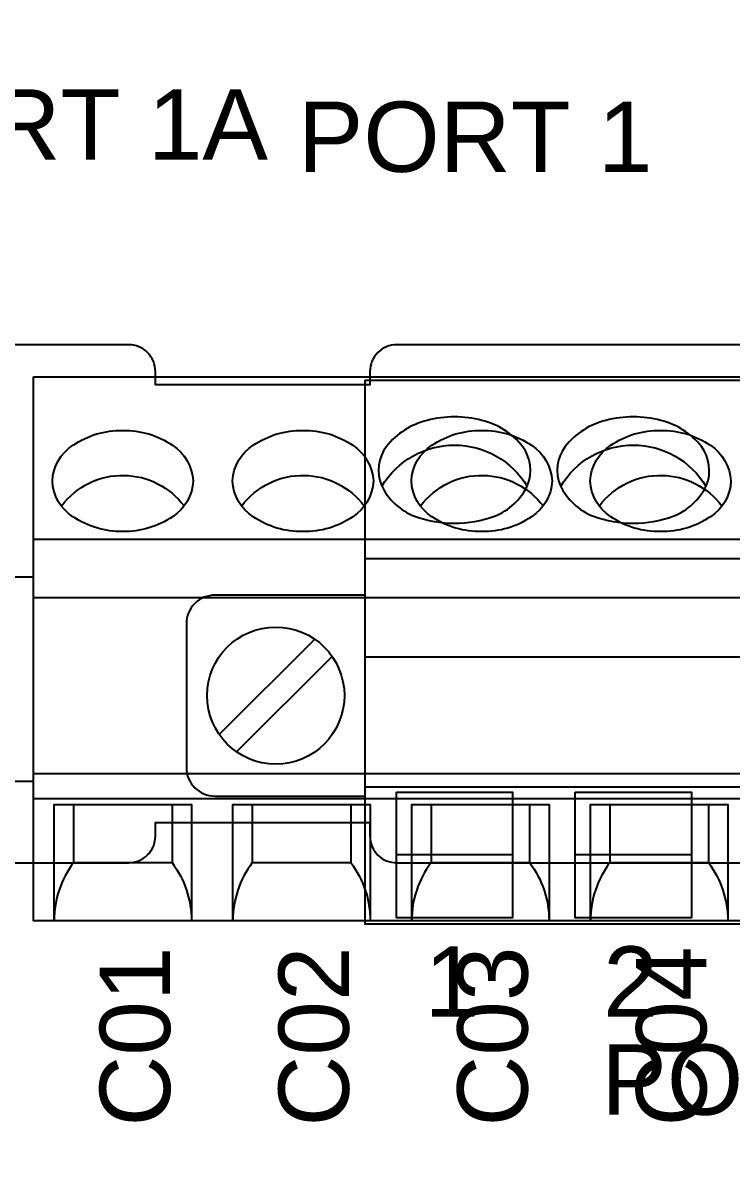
# Model space of a CAD drawing. Extents: x 0.3 to 23.7, y 0.2 to 17.5.
# Drawn here: x 18.172 to 18.965, y 5.061 to 6.347 of the extents above; entities that cross this region are included whole.
import ezdxf

# ---------------------------------------------------------------- set-up
doc = ezdxf.new("R2010")
doc.units = 0
doc.header["$MEASUREMENT"] = 0
for name, color, linetype in [('1_01__00__NONE__IRIG_CONNE', 7, 'CONTINUOUS'), ('1_02__01___1__10-100BASE-T', 7, 'CONTINUOUS'), ('1_03__04___1__100BASE-FX_L', 7, 'CONTINUOUS'), ('1_04__06___2__10-100BASE-T', 7, 'CONTINUOUS'), ('1_05__08___2__100BASE-FX_L', 7, 'CONTINUOUS'), ('1_06__10__IRIG_CONNECTOR__', 7, 'CONTINUOUS'), ('1_07__11___1__10-100BASE-T', 7, 'CONTINUOUS'), ('1_08__14___1__100BASE-FX_L', 7, 'CONTINUOUS'), ('1_09__16___2__10-100BASE-T', 7, 'CONTINUOUS'), ('1_10__18___2__100BASE-FX_L', 7, 'CONTINUOUS'), ('2_01__0-__EMPTY', 7, 'CONTINUOUS'), ('2_02__A-__SERIAL_COMMUNICA', 7, 'CONTINUOUS'), ('2_03__1-___4__DI_-__4__DO_', 7, 'CONTINUOUS'), ('2_04__B-___4__DI_-__4__DO_', 7, 'CONTINUOUS'), ('2_05__C-___4__DI_-__3__DO_', 7, 'CONTINUOUS'), ('2_06__2X___8__DO__STANDARD', 7, 'CONTINUOUS'), ('2_07__2A___8__DO__STANDARD', 7, 'CONTINUOUS'), ('2_08__2B___8__DO__STANDARD', 7, 'CONTINUOUS'), ('2_09__2C___8__DO__STANDARD', 7, 'CONTINUOUS'), ('2_10__3-___8__DI', 7, 'CONTINUOUS'), ('2_11__5-___8__AI', 7, 'CONTINUOUS'), ('2_12__6-___4__AI_-__4__AO_', 7, 'CONTINUOUS'), ('2_13__D-___14__DI', 7, 'CONTINUOUS'), ('7_00_____DWG', 7, 'CONTINUOUS')]:
    doc.layers.add(name, color=color, linetype=linetype)
doc.styles.add('ARIAL', font='arial.ttf')

msp = doc.modelspace()

# ---------------------------------------------------------------- linework, layer by layer
at = {"layer": '2_01__0-__EMPTY'}
msp.add_lwpolyline([(19.5555, 5.9869), (18.5902, 5.9869, 0.414214), (18.5603, 5.957), (18.5603, 5.9419), (18.3203, 5.9419), (18.3203, 5.957, 0.414214), (18.2905, 5.9869), (17.9327, 5.9869, 0.414973), (17.9028, 5.957), (17.9028, 5.4367, 0.414973), (17.9327, 5.4069), (18.2905, 5.4069, 0.414214), (18.3203, 5.4367), (18.3203, 5.4519), (18.5603, 5.4519), (18.5603, 5.4367, 0.414214), (18.5902, 5.4069), (19.5555, 5.4069, 0.414214)], format="xyb", dxfattribs=at)
at = {"layer": '2_02__A-__SERIAL_COMMUNICA'}
for points in [[(18.5549, 5.9471), (19.5549, 5.9471), (19.5549, 5.3381), (18.5549, 5.3381)], [(18.5899, 5.486), (18.7199, 5.486), (18.7199, 5.3452), (18.5899, 5.3452)], [(18.7899, 5.486), (18.9199, 5.486), (18.9199, 5.3452), (18.7899, 5.3452)]]:
    msp.add_lwpolyline(points, close=True, dxfattribs=at)
for points in [[(18.6996, 5.795, 0.194747), (18.7367, 5.8296, 0.262202), (18.731, 5.8729, 0.171582), (18.6856, 5.9021, 0.13218), (18.6242, 5.9021, 0.171584), (18.5788, 5.8729, 0.262202), (18.5731, 5.8296, 0.194747), (18.6102, 5.795, 0.178318)], [(18.8996, 5.795, 0.194747), (18.9367, 5.8296, 0.262202), (18.931, 5.8729, 0.171582), (18.8856, 5.9021, 0.13218), (18.8242, 5.9021, 0.171584), (18.7788, 5.8729, 0.262202), (18.7731, 5.8296, 0.194747), (18.8102, 5.795, 0.178318)]]:
    msp.add_lwpolyline(points, format="xyb", close=True, dxfattribs=at)
for points in [[(18.5737, 5.8285, -0.567711), (18.7361, 5.8285)], [(18.7737, 5.8285, -0.567711), (18.9361, 5.8285)], [(18.5549, 5.7066), (18.3869, 5.7066, 0.414214), (18.3549, 5.6746), (18.3549, 5.5136, 0.415154), (18.3869, 5.4816), (18.5549, 5.4816)]]:
    msp.add_lwpolyline(points, format="xyb", dxfattribs=at)
for points in [[(19.5549, 5.7471), (18.5549, 5.7471)], [(18.3918, 5.5504), (18.4986, 5.6573)], [(18.5181, 5.6378), (18.4112, 5.531)], [(19.5549, 5.6371), (18.5549, 5.6371)], [(19.5549, 5.4916), (18.5549, 5.4916)], [(18.7199, 5.4159), (18.5899, 5.4159)], [(18.9199, 5.4159), (18.7899, 5.4159)]]:
    msp.add_lwpolyline(points, dxfattribs=at)
msp.add_circle((18.4549, 5.5941), 0.0768, dxfattribs=at)
at = {"layer": '2_03__1-___4__DI_-__4__DO_'}
msp.add_lwpolyline([(18.1838, 5.9509), (19.7838, 5.9509), (19.7838, 5.3421), (18.1838, 5.3421)], close=True, dxfattribs=at)
for points in [[(18.2051, 5.8344, -0.244062), (18.2281, 5.8744, -0.154167), (18.2838, 5.891, -0.154167), (18.3395, 5.8744, -0.236767), (18.3625, 5.8344, -0.24406), (18.3395, 5.7943, -0.154167), (18.2838, 5.7778, -0.154167), (18.2281, 5.7943, -0.244061)], [(18.4066, 5.8344, -0.244062), (18.4297, 5.8744, -0.154167), (18.4854, 5.891, -0.154167), (18.5411, 5.8744, -0.236767), (18.5641, 5.8344, -0.24406), (18.5411, 5.7943, -0.154167), (18.4854, 5.7777, -0.154167), (18.4297, 5.7943, -0.244061)], [(18.6066, 5.8344, -0.244062), (18.6297, 5.8744, -0.154167), (18.6854, 5.891, -0.154167), (18.7411, 5.8744, -0.236767), (18.7641, 5.8344, -0.24406), (18.7411, 5.7943, -0.154167), (18.6854, 5.7777, -0.154167), (18.6297, 5.7943, -0.244061)], [(18.8066, 5.8344, -0.244062), (18.8297, 5.8744, -0.154167), (18.8854, 5.891, -0.154167), (18.9411, 5.8744, -0.236767), (18.9641, 5.8344, -0.24406), (18.9411, 5.7943, -0.154167), (18.8854, 5.7777, -0.154167), (18.8297, 5.7943, -0.244061)]]:
    msp.add_lwpolyline(points, format="xyb", close=True, dxfattribs=at)
for points in [[(18.2152, 5.8064, -0.001746), (18.2153, 5.8065, -0.240907), (18.2854, 5.8407, -0.231198), (18.3523, 5.8065, -0.005828), (18.3526, 5.8066)], [(18.4167, 5.8063, -0.001746), (18.4169, 5.8065, -0.240907), (18.487, 5.8407, -0.231198), (18.5539, 5.8065, -0.005828), (18.5542, 5.8065)], [(18.6167, 5.8063, -0.001746), (18.6169, 5.8065, -0.240907), (18.687, 5.8407, -0.231198), (18.7539, 5.8065, -0.005828), (18.7542, 5.8065)], [(18.8167, 5.8063, -0.001746), (18.8169, 5.8065, -0.240907), (18.887, 5.8407, -0.231198), (18.9539, 5.8065, -0.005828), (18.9542, 5.8065)], [(18.1838, 5.7267), (18.0232, 5.7267, 0.414169), (17.9838, 5.6873), (17.9838, 5.5378, 0.414258), (18.0232, 5.4984), (18.1838, 5.4984)], [(18.2287, 5.4722), (18.2287, 5.4071, 0.162853), (18.207, 5.3421, 1.944453)], [(18.3389, 5.4722), (18.3389, 5.4071, -0.162853), (18.3606, 5.3421, -1.944453)], [(18.4287, 5.4722), (18.4287, 5.4071, 0.162853), (18.407, 5.3421, 1.944453)], [(18.5389, 5.4722), (18.5389, 5.4071, -0.162853), (18.5606, 5.3421, -1.944453)], [(18.6287, 5.4722), (18.6287, 5.4071, 0.162853), (18.607, 5.3421, 1.944453)], [(18.7389, 5.4722), (18.7389, 5.4071, -0.162853), (18.7606, 5.3421, -1.944453)], [(18.8287, 5.4722), (18.8287, 5.4071, 0.162853), (18.807, 5.3421, 1.944453)], [(18.9389, 5.4722), (18.9389, 5.4071, -0.162853), (18.9606, 5.3421, -1.944453)]]:
    msp.add_lwpolyline(points, format="xyb", dxfattribs=at)
for points in [[(18.1838, 5.7693), (19.7838, 5.7693)], [(18.1838, 5.7038), (19.7838, 5.7038)], [(18.1838, 5.5067), (19.7838, 5.5067)], [(18.1838, 5.4789), (19.7838, 5.4789)], [(18.207, 5.3421), (18.207, 5.4722), (18.3606, 5.4722), (18.3606, 5.3421)], [(18.407, 5.3421), (18.407, 5.4722), (18.5606, 5.4722), (18.5606, 5.3421)], [(18.607, 5.3421), (18.607, 5.4722), (18.7606, 5.4722), (18.7606, 5.3421)], [(18.807, 5.3421), (18.807, 5.4722), (18.9606, 5.4722), (18.9606, 5.3421)], [(18.2287, 5.4071), (18.3389, 5.4071)], [(18.4287, 5.4071), (18.5389, 5.4071)], [(18.6287, 5.4071), (18.7389, 5.4071)], [(18.8287, 5.4071), (18.9389, 5.4071)]]:
    msp.add_lwpolyline(points, dxfattribs=at)
at = {"layer": '2_04__B-___4__DI_-__4__DO_'}
msp.add_lwpolyline([(18.1838, 5.9509), (19.7838, 5.9509), (19.7838, 5.3421), (18.1838, 5.3421)], close=True, dxfattribs=at)
for points in [[(18.2051, 5.8344, -0.244062), (18.2281, 5.8744, -0.154167), (18.2838, 5.891, -0.154167), (18.3395, 5.8744, -0.236767), (18.3625, 5.8344, -0.24406), (18.3395, 5.7943, -0.154167), (18.2838, 5.7778, -0.154167), (18.2281, 5.7943, -0.244061)], [(18.4066, 5.8344, -0.244062), (18.4297, 5.8744, -0.154167), (18.4854, 5.891, -0.154167), (18.5411, 5.8744, -0.236767), (18.5641, 5.8344, -0.24406), (18.5411, 5.7943, -0.154167), (18.4854, 5.7777, -0.154167), (18.4297, 5.7943, -0.244061)], [(18.6066, 5.8344, -0.244062), (18.6297, 5.8744, -0.154167), (18.6854, 5.891, -0.154167), (18.7411, 5.8744, -0.236767), (18.7641, 5.8344, -0.24406), (18.7411, 5.7943, -0.154167), (18.6854, 5.7777, -0.154167), (18.6297, 5.7943, -0.244061)], [(18.8066, 5.8344, -0.244062), (18.8297, 5.8744, -0.154167), (18.8854, 5.891, -0.154167), (18.9411, 5.8744, -0.236767), (18.9641, 5.8344, -0.24406), (18.9411, 5.7943, -0.154167), (18.8854, 5.7777, -0.154167), (18.8297, 5.7943, -0.244061)]]:
    msp.add_lwpolyline(points, format="xyb", close=True, dxfattribs=at)
for points in [[(18.2152, 5.8064, -0.001746), (18.2153, 5.8065, -0.240907), (18.2854, 5.8407, -0.231198), (18.3523, 5.8065, -0.005828), (18.3526, 5.8066)], [(18.4167, 5.8063, -0.001746), (18.4169, 5.8065, -0.240907), (18.487, 5.8407, -0.231198), (18.5539, 5.8065, -0.005828), (18.5542, 5.8065)], [(18.6167, 5.8063, -0.001746), (18.6169, 5.8065, -0.240907), (18.687, 5.8407, -0.231198), (18.7539, 5.8065, -0.005828), (18.7542, 5.8065)], [(18.8167, 5.8063, -0.001746), (18.8169, 5.8065, -0.240907), (18.887, 5.8407, -0.231198), (18.9539, 5.8065, -0.005828), (18.9542, 5.8065)], [(18.1838, 5.7267), (18.0232, 5.7267, 0.414169), (17.9838, 5.6873), (17.9838, 5.5378, 0.414258), (18.0232, 5.4984), (18.1838, 5.4984)], [(18.2287, 5.4722), (18.2287, 5.4071, 0.162853), (18.207, 5.3421, 1.944453)], [(18.3389, 5.4722), (18.3389, 5.4071, -0.162853), (18.3606, 5.3421, -1.944453)], [(18.4287, 5.4722), (18.4287, 5.4071, 0.162853), (18.407, 5.3421, 1.944453)], [(18.5389, 5.4722), (18.5389, 5.4071, -0.162853), (18.5606, 5.3421, -1.944453)], [(18.6287, 5.4722), (18.6287, 5.4071, 0.162853), (18.607, 5.3421, 1.944453)], [(18.7389, 5.4722), (18.7389, 5.4071, -0.162853), (18.7606, 5.3421, -1.944453)], [(18.8287, 5.4722), (18.8287, 5.4071, 0.162853), (18.807, 5.3421, 1.944453)], [(18.9389, 5.4722), (18.9389, 5.4071, -0.162853), (18.9606, 5.3421, -1.944453)]]:
    msp.add_lwpolyline(points, format="xyb", dxfattribs=at)
for points in [[(18.1838, 5.7693), (19.7838, 5.7693)], [(18.1838, 5.7038), (19.7838, 5.7038)], [(18.1838, 5.5067), (19.7838, 5.5067)], [(18.1838, 5.4789), (19.7838, 5.4789)], [(18.207, 5.3421), (18.207, 5.4722), (18.3606, 5.4722), (18.3606, 5.3421)], [(18.407, 5.3421), (18.407, 5.4722), (18.5606, 5.4722), (18.5606, 5.3421)], [(18.607, 5.3421), (18.607, 5.4722), (18.7606, 5.4722), (18.7606, 5.3421)], [(18.807, 5.3421), (18.807, 5.4722), (18.9606, 5.4722), (18.9606, 5.3421)], [(18.2287, 5.4071), (18.3389, 5.4071)], [(18.4287, 5.4071), (18.5389, 5.4071)], [(18.6287, 5.4071), (18.7389, 5.4071)], [(18.8287, 5.4071), (18.9389, 5.4071)]]:
    msp.add_lwpolyline(points, dxfattribs=at)
at = {"layer": '2_05__C-___4__DI_-__3__DO_'}
msp.add_lwpolyline([(18.1838, 5.9509), (19.7838, 5.9509), (19.7838, 5.3421), (18.1838, 5.3421)], close=True, dxfattribs=at)
for points in [[(18.2051, 5.8344, -0.244062), (18.2281, 5.8744, -0.154167), (18.2838, 5.891, -0.154167), (18.3395, 5.8744, -0.236767), (18.3625, 5.8344, -0.24406), (18.3395, 5.7943, -0.154167), (18.2838, 5.7778, -0.154167), (18.2281, 5.7943, -0.244061)], [(18.4066, 5.8344, -0.244062), (18.4297, 5.8744, -0.154167), (18.4854, 5.891, -0.154167), (18.5411, 5.8744, -0.236767), (18.5641, 5.8344, -0.24406), (18.5411, 5.7943, -0.154167), (18.4854, 5.7777, -0.154167), (18.4297, 5.7943, -0.244061)], [(18.6066, 5.8344, -0.244062), (18.6297, 5.8744, -0.154167), (18.6854, 5.891, -0.154167), (18.7411, 5.8744, -0.236767), (18.7641, 5.8344, -0.24406), (18.7411, 5.7943, -0.154167), (18.6854, 5.7777, -0.154167), (18.6297, 5.7943, -0.244061)], [(18.8066, 5.8344, -0.244062), (18.8297, 5.8744, -0.154167), (18.8854, 5.891, -0.154167), (18.9411, 5.8744, -0.236767), (18.9641, 5.8344, -0.24406), (18.9411, 5.7943, -0.154167), (18.8854, 5.7777, -0.154167), (18.8297, 5.7943, -0.244061)]]:
    msp.add_lwpolyline(points, format="xyb", close=True, dxfattribs=at)
for points in [[(18.2152, 5.8064, -0.001746), (18.2153, 5.8065, -0.240907), (18.2854, 5.8407, -0.231198), (18.3523, 5.8065, -0.005828), (18.3526, 5.8066)], [(18.4167, 5.8063, -0.001746), (18.4169, 5.8065, -0.240907), (18.487, 5.8407, -0.231198), (18.5539, 5.8065, -0.005828), (18.5542, 5.8065)], [(18.6167, 5.8063, -0.001746), (18.6169, 5.8065, -0.240907), (18.687, 5.8407, -0.231198), (18.7539, 5.8065, -0.005828), (18.7542, 5.8065)], [(18.8167, 5.8063, -0.001746), (18.8169, 5.8065, -0.240907), (18.887, 5.8407, -0.231198), (18.9539, 5.8065, -0.005828), (18.9542, 5.8065)], [(18.1838, 5.7267), (18.0232, 5.7267, 0.414169), (17.9838, 5.6873), (17.9838, 5.5378, 0.414258), (18.0232, 5.4984), (18.1838, 5.4984)], [(18.2287, 5.4722), (18.2287, 5.4071, 0.162853), (18.207, 5.3421, 1.944453)], [(18.3389, 5.4722), (18.3389, 5.4071, -0.162853), (18.3606, 5.3421, -1.944453)], [(18.4287, 5.4722), (18.4287, 5.4071, 0.162853), (18.407, 5.3421, 1.944453)], [(18.5389, 5.4722), (18.5389, 5.4071, -0.162853), (18.5606, 5.3421, -1.944453)], [(18.6287, 5.4722), (18.6287, 5.4071, 0.162853), (18.607, 5.3421, 1.944453)], [(18.7389, 5.4722), (18.7389, 5.4071, -0.162853), (18.7606, 5.3421, -1.944453)], [(18.8287, 5.4722), (18.8287, 5.4071, 0.162853), (18.807, 5.3421, 1.944453)], [(18.9389, 5.4722), (18.9389, 5.4071, -0.162853), (18.9606, 5.3421, -1.944453)]]:
    msp.add_lwpolyline(points, format="xyb", dxfattribs=at)
for points in [[(18.1838, 5.7693), (19.7838, 5.7693)], [(18.1838, 5.7038), (19.7838, 5.7038)], [(18.1838, 5.5067), (19.7838, 5.5067)], [(18.1838, 5.4789), (19.7838, 5.4789)], [(18.207, 5.3421), (18.207, 5.4722), (18.3606, 5.4722), (18.3606, 5.3421)], [(18.407, 5.3421), (18.407, 5.4722), (18.5606, 5.4722), (18.5606, 5.3421)], [(18.607, 5.3421), (18.607, 5.4722), (18.7606, 5.4722), (18.7606, 5.3421)], [(18.807, 5.3421), (18.807, 5.4722), (18.9606, 5.4722), (18.9606, 5.3421)], [(18.2287, 5.4071), (18.3389, 5.4071)], [(18.4287, 5.4071), (18.5389, 5.4071)], [(18.6287, 5.4071), (18.7389, 5.4071)], [(18.8287, 5.4071), (18.9389, 5.4071)]]:
    msp.add_lwpolyline(points, dxfattribs=at)
at = {"layer": '2_06__2X___8__DO__STANDARD'}
msp.add_lwpolyline([(18.1838, 5.9509), (19.7838, 5.9509), (19.7838, 5.3421), (18.1838, 5.3421)], close=True, dxfattribs=at)
for points in [[(18.2051, 5.8344, -0.244062), (18.2281, 5.8744, -0.154167), (18.2838, 5.891, -0.154167), (18.3395, 5.8744, -0.236767), (18.3625, 5.8344, -0.24406), (18.3395, 5.7943, -0.154167), (18.2838, 5.7778, -0.154167), (18.2281, 5.7943, -0.244061)], [(18.4066, 5.8344, -0.244062), (18.4297, 5.8744, -0.154167), (18.4854, 5.891, -0.154167), (18.5411, 5.8744, -0.236767), (18.5641, 5.8344, -0.24406), (18.5411, 5.7943, -0.154167), (18.4854, 5.7777, -0.154167), (18.4297, 5.7943, -0.244061)], [(18.6066, 5.8344, -0.244062), (18.6297, 5.8744, -0.154167), (18.6854, 5.891, -0.154167), (18.7411, 5.8744, -0.236767), (18.7641, 5.8344, -0.24406), (18.7411, 5.7943, -0.154167), (18.6854, 5.7777, -0.154167), (18.6297, 5.7943, -0.244061)], [(18.8066, 5.8344, -0.244062), (18.8297, 5.8744, -0.154167), (18.8854, 5.891, -0.154167), (18.9411, 5.8744, -0.236767), (18.9641, 5.8344, -0.24406), (18.9411, 5.7943, -0.154167), (18.8854, 5.7777, -0.154167), (18.8297, 5.7943, -0.244061)]]:
    msp.add_lwpolyline(points, format="xyb", close=True, dxfattribs=at)
for points in [[(18.2152, 5.8064, -0.001746), (18.2153, 5.8065, -0.240907), (18.2854, 5.8407, -0.231198), (18.3523, 5.8065, -0.005828), (18.3526, 5.8066)], [(18.4167, 5.8063, -0.001746), (18.4169, 5.8065, -0.240907), (18.487, 5.8407, -0.231198), (18.5539, 5.8065, -0.005828), (18.5542, 5.8065)], [(18.6167, 5.8063, -0.001746), (18.6169, 5.8065, -0.240907), (18.687, 5.8407, -0.231198), (18.7539, 5.8065, -0.005828), (18.7542, 5.8065)], [(18.8167, 5.8063, -0.001746), (18.8169, 5.8065, -0.240907), (18.887, 5.8407, -0.231198), (18.9539, 5.8065, -0.005828), (18.9542, 5.8065)], [(18.1838, 5.7267), (18.0232, 5.7267, 0.414169), (17.9838, 5.6873), (17.9838, 5.5378, 0.414258), (18.0232, 5.4984), (18.1838, 5.4984)], [(18.2287, 5.4722), (18.2287, 5.4071, 0.162853), (18.207, 5.3421, 1.944453)], [(18.3389, 5.4722), (18.3389, 5.4071, -0.162853), (18.3606, 5.3421, -1.944453)], [(18.4287, 5.4722), (18.4287, 5.4071, 0.162853), (18.407, 5.3421, 1.944453)], [(18.5389, 5.4722), (18.5389, 5.4071, -0.162853), (18.5606, 5.3421, -1.944453)], [(18.6287, 5.4722), (18.6287, 5.4071, 0.162853), (18.607, 5.3421, 1.944453)], [(18.7389, 5.4722), (18.7389, 5.4071, -0.162853), (18.7606, 5.3421, -1.944453)], [(18.8287, 5.4722), (18.8287, 5.4071, 0.162853), (18.807, 5.3421, 1.944453)], [(18.9389, 5.4722), (18.9389, 5.4071, -0.162853), (18.9606, 5.3421, -1.944453)]]:
    msp.add_lwpolyline(points, format="xyb", dxfattribs=at)
for points in [[(18.1838, 5.7693), (19.7838, 5.7693)], [(18.1838, 5.7038), (19.7838, 5.7038)], [(18.1838, 5.5067), (19.7838, 5.5067)], [(18.1838, 5.4789), (19.7838, 5.4789)], [(18.207, 5.3421), (18.207, 5.4722), (18.3606, 5.4722), (18.3606, 5.3421)], [(18.407, 5.3421), (18.407, 5.4722), (18.5606, 5.4722), (18.5606, 5.3421)], [(18.607, 5.3421), (18.607, 5.4722), (18.7606, 5.4722), (18.7606, 5.3421)], [(18.807, 5.3421), (18.807, 5.4722), (18.9606, 5.4722), (18.9606, 5.3421)], [(18.2287, 5.4071), (18.3389, 5.4071)], [(18.4287, 5.4071), (18.5389, 5.4071)], [(18.6287, 5.4071), (18.7389, 5.4071)], [(18.8287, 5.4071), (18.9389, 5.4071)]]:
    msp.add_lwpolyline(points, dxfattribs=at)
at = {"layer": '2_07__2A___8__DO__STANDARD'}
msp.add_lwpolyline([(18.1838, 5.9509), (19.7838, 5.9509), (19.7838, 5.3421), (18.1838, 5.3421)], close=True, dxfattribs=at)
for points in [[(18.2051, 5.8344, -0.244062), (18.2281, 5.8744, -0.154167), (18.2838, 5.891, -0.154167), (18.3395, 5.8744, -0.236767), (18.3625, 5.8344, -0.24406), (18.3395, 5.7943, -0.154167), (18.2838, 5.7778, -0.154167), (18.2281, 5.7943, -0.244061)], [(18.4066, 5.8344, -0.244062), (18.4297, 5.8744, -0.154167), (18.4854, 5.891, -0.154167), (18.5411, 5.8744, -0.236767), (18.5641, 5.8344, -0.24406), (18.5411, 5.7943, -0.154167), (18.4854, 5.7777, -0.154167), (18.4297, 5.7943, -0.244061)], [(18.6066, 5.8344, -0.244062), (18.6297, 5.8744, -0.154167), (18.6854, 5.891, -0.154167), (18.7411, 5.8744, -0.236767), (18.7641, 5.8344, -0.24406), (18.7411, 5.7943, -0.154167), (18.6854, 5.7777, -0.154167), (18.6297, 5.7943, -0.244061)], [(18.8066, 5.8344, -0.244062), (18.8297, 5.8744, -0.154167), (18.8854, 5.891, -0.154167), (18.9411, 5.8744, -0.236767), (18.9641, 5.8344, -0.24406), (18.9411, 5.7943, -0.154167), (18.8854, 5.7777, -0.154167), (18.8297, 5.7943, -0.244061)]]:
    msp.add_lwpolyline(points, format="xyb", close=True, dxfattribs=at)
for points in [[(18.2152, 5.8064, -0.001746), (18.2153, 5.8065, -0.240907), (18.2854, 5.8407, -0.231198), (18.3523, 5.8065, -0.005828), (18.3526, 5.8066)], [(18.4167, 5.8063, -0.001746), (18.4169, 5.8065, -0.240907), (18.487, 5.8407, -0.231198), (18.5539, 5.8065, -0.005828), (18.5542, 5.8065)], [(18.6167, 5.8063, -0.001746), (18.6169, 5.8065, -0.240907), (18.687, 5.8407, -0.231198), (18.7539, 5.8065, -0.005828), (18.7542, 5.8065)], [(18.8167, 5.8063, -0.001746), (18.8169, 5.8065, -0.240907), (18.887, 5.8407, -0.231198), (18.9539, 5.8065, -0.005828), (18.9542, 5.8065)], [(18.1838, 5.7267), (18.0232, 5.7267, 0.414169), (17.9838, 5.6873), (17.9838, 5.5378, 0.414258), (18.0232, 5.4984), (18.1838, 5.4984)], [(18.2287, 5.4722), (18.2287, 5.4071, 0.162853), (18.207, 5.3421, 1.944453)], [(18.3389, 5.4722), (18.3389, 5.4071, -0.162853), (18.3606, 5.3421, -1.944453)], [(18.4287, 5.4722), (18.4287, 5.4071, 0.162853), (18.407, 5.3421, 1.944453)], [(18.5389, 5.4722), (18.5389, 5.4071, -0.162853), (18.5606, 5.3421, -1.944453)], [(18.6287, 5.4722), (18.6287, 5.4071, 0.162853), (18.607, 5.3421, 1.944453)], [(18.7389, 5.4722), (18.7389, 5.4071, -0.162853), (18.7606, 5.3421, -1.944453)], [(18.8287, 5.4722), (18.8287, 5.4071, 0.162853), (18.807, 5.3421, 1.944453)], [(18.9389, 5.4722), (18.9389, 5.4071, -0.162853), (18.9606, 5.3421, -1.944453)]]:
    msp.add_lwpolyline(points, format="xyb", dxfattribs=at)
for points in [[(18.1838, 5.7693), (19.7838, 5.7693)], [(18.1838, 5.7038), (19.7838, 5.7038)], [(18.1838, 5.5067), (19.7838, 5.5067)], [(18.1838, 5.4789), (19.7838, 5.4789)], [(18.207, 5.3421), (18.207, 5.4722), (18.3606, 5.4722), (18.3606, 5.3421)], [(18.407, 5.3421), (18.407, 5.4722), (18.5606, 5.4722), (18.5606, 5.3421)], [(18.607, 5.3421), (18.607, 5.4722), (18.7606, 5.4722), (18.7606, 5.3421)], [(18.807, 5.3421), (18.807, 5.4722), (18.9606, 5.4722), (18.9606, 5.3421)], [(18.2287, 5.4071), (18.3389, 5.4071)], [(18.4287, 5.4071), (18.5389, 5.4071)], [(18.6287, 5.4071), (18.7389, 5.4071)], [(18.8287, 5.4071), (18.9389, 5.4071)]]:
    msp.add_lwpolyline(points, dxfattribs=at)
at = {"layer": '2_08__2B___8__DO__STANDARD'}
msp.add_lwpolyline([(18.1838, 5.9509), (19.7838, 5.9509), (19.7838, 5.3421), (18.1838, 5.3421)], close=True, dxfattribs=at)
for points in [[(18.2051, 5.8344, -0.244062), (18.2281, 5.8744, -0.154167), (18.2838, 5.891, -0.154167), (18.3395, 5.8744, -0.236767), (18.3625, 5.8344, -0.24406), (18.3395, 5.7943, -0.154167), (18.2838, 5.7778, -0.154167), (18.2281, 5.7943, -0.244061)], [(18.4066, 5.8344, -0.244062), (18.4297, 5.8744, -0.154167), (18.4854, 5.891, -0.154167), (18.5411, 5.8744, -0.236767), (18.5641, 5.8344, -0.24406), (18.5411, 5.7943, -0.154167), (18.4854, 5.7777, -0.154167), (18.4297, 5.7943, -0.244061)], [(18.6066, 5.8344, -0.244062), (18.6297, 5.8744, -0.154167), (18.6854, 5.891, -0.154167), (18.7411, 5.8744, -0.236767), (18.7641, 5.8344, -0.24406), (18.7411, 5.7943, -0.154167), (18.6854, 5.7777, -0.154167), (18.6297, 5.7943, -0.244061)], [(18.8066, 5.8344, -0.244062), (18.8297, 5.8744, -0.154167), (18.8854, 5.891, -0.154167), (18.9411, 5.8744, -0.236767), (18.9641, 5.8344, -0.24406), (18.9411, 5.7943, -0.154167), (18.8854, 5.7777, -0.154167), (18.8297, 5.7943, -0.244061)]]:
    msp.add_lwpolyline(points, format="xyb", close=True, dxfattribs=at)
for points in [[(18.2152, 5.8064, -0.001746), (18.2153, 5.8065, -0.240907), (18.2854, 5.8407, -0.231198), (18.3523, 5.8065, -0.005828), (18.3526, 5.8066)], [(18.4167, 5.8063, -0.001746), (18.4169, 5.8065, -0.240907), (18.487, 5.8407, -0.231198), (18.5539, 5.8065, -0.005828), (18.5542, 5.8065)], [(18.6167, 5.8063, -0.001746), (18.6169, 5.8065, -0.240907), (18.687, 5.8407, -0.231198), (18.7539, 5.8065, -0.005828), (18.7542, 5.8065)], [(18.8167, 5.8063, -0.001746), (18.8169, 5.8065, -0.240907), (18.887, 5.8407, -0.231198), (18.9539, 5.8065, -0.005828), (18.9542, 5.8065)], [(18.1838, 5.7267), (18.0232, 5.7267, 0.414169), (17.9838, 5.6873), (17.9838, 5.5378, 0.414258), (18.0232, 5.4984), (18.1838, 5.4984)], [(18.2287, 5.4722), (18.2287, 5.4071, 0.162853), (18.207, 5.3421, 1.944453)], [(18.3389, 5.4722), (18.3389, 5.4071, -0.162853), (18.3606, 5.3421, -1.944453)], [(18.4287, 5.4722), (18.4287, 5.4071, 0.162853), (18.407, 5.3421, 1.944453)], [(18.5389, 5.4722), (18.5389, 5.4071, -0.162853), (18.5606, 5.3421, -1.944453)], [(18.6287, 5.4722), (18.6287, 5.4071, 0.162853), (18.607, 5.3421, 1.944453)], [(18.7389, 5.4722), (18.7389, 5.4071, -0.162853), (18.7606, 5.3421, -1.944453)], [(18.8287, 5.4722), (18.8287, 5.4071, 0.162853), (18.807, 5.3421, 1.944453)], [(18.9389, 5.4722), (18.9389, 5.4071, -0.162853), (18.9606, 5.3421, -1.944453)]]:
    msp.add_lwpolyline(points, format="xyb", dxfattribs=at)
for points in [[(18.1838, 5.7693), (19.7838, 5.7693)], [(18.1838, 5.7038), (19.7838, 5.7038)], [(18.1838, 5.5067), (19.7838, 5.5067)], [(18.1838, 5.4789), (19.7838, 5.4789)], [(18.207, 5.3421), (18.207, 5.4722), (18.3606, 5.4722), (18.3606, 5.3421)], [(18.407, 5.3421), (18.407, 5.4722), (18.5606, 5.4722), (18.5606, 5.3421)], [(18.607, 5.3421), (18.607, 5.4722), (18.7606, 5.4722), (18.7606, 5.3421)], [(18.807, 5.3421), (18.807, 5.4722), (18.9606, 5.4722), (18.9606, 5.3421)], [(18.2287, 5.4071), (18.3389, 5.4071)], [(18.4287, 5.4071), (18.5389, 5.4071)], [(18.6287, 5.4071), (18.7389, 5.4071)], [(18.8287, 5.4071), (18.9389, 5.4071)]]:
    msp.add_lwpolyline(points, dxfattribs=at)
at = {"layer": '2_09__2C___8__DO__STANDARD'}
msp.add_lwpolyline([(18.1838, 5.9509), (19.7838, 5.9509), (19.7838, 5.3421), (18.1838, 5.3421)], close=True, dxfattribs=at)
for points in [[(18.2051, 5.8344, -0.244062), (18.2281, 5.8744, -0.154167), (18.2838, 5.891, -0.154167), (18.3395, 5.8744, -0.236767), (18.3625, 5.8344, -0.24406), (18.3395, 5.7943, -0.154167), (18.2838, 5.7778, -0.154167), (18.2281, 5.7943, -0.244061)], [(18.4066, 5.8344, -0.244062), (18.4297, 5.8744, -0.154167), (18.4854, 5.891, -0.154167), (18.5411, 5.8744, -0.236767), (18.5641, 5.8344, -0.24406), (18.5411, 5.7943, -0.154167), (18.4854, 5.7777, -0.154167), (18.4297, 5.7943, -0.244061)], [(18.6066, 5.8344, -0.244062), (18.6297, 5.8744, -0.154167), (18.6854, 5.891, -0.154167), (18.7411, 5.8744, -0.236767), (18.7641, 5.8344, -0.24406), (18.7411, 5.7943, -0.154167), (18.6854, 5.7777, -0.154167), (18.6297, 5.7943, -0.244061)], [(18.8066, 5.8344, -0.244062), (18.8297, 5.8744, -0.154167), (18.8854, 5.891, -0.154167), (18.9411, 5.8744, -0.236767), (18.9641, 5.8344, -0.24406), (18.9411, 5.7943, -0.154167), (18.8854, 5.7777, -0.154167), (18.8297, 5.7943, -0.244061)]]:
    msp.add_lwpolyline(points, format="xyb", close=True, dxfattribs=at)
for points in [[(18.2152, 5.8064, -0.001746), (18.2153, 5.8065, -0.240907), (18.2854, 5.8407, -0.231198), (18.3523, 5.8065, -0.005828), (18.3526, 5.8066)], [(18.4167, 5.8063, -0.001746), (18.4169, 5.8065, -0.240907), (18.487, 5.8407, -0.231198), (18.5539, 5.8065, -0.005828), (18.5542, 5.8065)], [(18.6167, 5.8063, -0.001746), (18.6169, 5.8065, -0.240907), (18.687, 5.8407, -0.231198), (18.7539, 5.8065, -0.005828), (18.7542, 5.8065)], [(18.8167, 5.8063, -0.001746), (18.8169, 5.8065, -0.240907), (18.887, 5.8407, -0.231198), (18.9539, 5.8065, -0.005828), (18.9542, 5.8065)], [(18.1838, 5.7267), (18.0232, 5.7267, 0.414169), (17.9838, 5.6873), (17.9838, 5.5378, 0.414258), (18.0232, 5.4984), (18.1838, 5.4984)], [(18.2287, 5.4722), (18.2287, 5.4071, 0.162853), (18.207, 5.3421, 1.944453)], [(18.3389, 5.4722), (18.3389, 5.4071, -0.162853), (18.3606, 5.3421, -1.944453)], [(18.4287, 5.4722), (18.4287, 5.4071, 0.162853), (18.407, 5.3421, 1.944453)], [(18.5389, 5.4722), (18.5389, 5.4071, -0.162853), (18.5606, 5.3421, -1.944453)], [(18.6287, 5.4722), (18.6287, 5.4071, 0.162853), (18.607, 5.3421, 1.944453)], [(18.7389, 5.4722), (18.7389, 5.4071, -0.162853), (18.7606, 5.3421, -1.944453)], [(18.8287, 5.4722), (18.8287, 5.4071, 0.162853), (18.807, 5.3421, 1.944453)], [(18.9389, 5.4722), (18.9389, 5.4071, -0.162853), (18.9606, 5.3421, -1.944453)]]:
    msp.add_lwpolyline(points, format="xyb", dxfattribs=at)
for points in [[(18.1838, 5.7693), (19.7838, 5.7693)], [(18.1838, 5.7038), (19.7838, 5.7038)], [(18.1838, 5.5067), (19.7838, 5.5067)], [(18.1838, 5.4789), (19.7838, 5.4789)], [(18.207, 5.3421), (18.207, 5.4722), (18.3606, 5.4722), (18.3606, 5.3421)], [(18.407, 5.3421), (18.407, 5.4722), (18.5606, 5.4722), (18.5606, 5.3421)], [(18.607, 5.3421), (18.607, 5.4722), (18.7606, 5.4722), (18.7606, 5.3421)], [(18.807, 5.3421), (18.807, 5.4722), (18.9606, 5.4722), (18.9606, 5.3421)], [(18.2287, 5.4071), (18.3389, 5.4071)], [(18.4287, 5.4071), (18.5389, 5.4071)], [(18.6287, 5.4071), (18.7389, 5.4071)], [(18.8287, 5.4071), (18.9389, 5.4071)]]:
    msp.add_lwpolyline(points, dxfattribs=at)
at = {"layer": '2_10__3-___8__DI'}
msp.add_lwpolyline([(18.1838, 5.9509), (19.7838, 5.9509), (19.7838, 5.3421), (18.1838, 5.3421)], close=True, dxfattribs=at)
for points in [[(18.2051, 5.8344, -0.244062), (18.2281, 5.8744, -0.154167), (18.2838, 5.891, -0.154167), (18.3395, 5.8744, -0.236767), (18.3625, 5.8344, -0.24406), (18.3395, 5.7943, -0.154167), (18.2838, 5.7778, -0.154167), (18.2281, 5.7943, -0.244061)], [(18.4066, 5.8344, -0.244062), (18.4297, 5.8744, -0.154167), (18.4854, 5.891, -0.154167), (18.5411, 5.8744, -0.236767), (18.5641, 5.8344, -0.24406), (18.5411, 5.7943, -0.154167), (18.4854, 5.7777, -0.154167), (18.4297, 5.7943, -0.244061)], [(18.6066, 5.8344, -0.244062), (18.6297, 5.8744, -0.154167), (18.6854, 5.891, -0.154167), (18.7411, 5.8744, -0.236767), (18.7641, 5.8344, -0.24406), (18.7411, 5.7943, -0.154167), (18.6854, 5.7777, -0.154167), (18.6297, 5.7943, -0.244061)], [(18.8066, 5.8344, -0.244062), (18.8297, 5.8744, -0.154167), (18.8854, 5.891, -0.154167), (18.9411, 5.8744, -0.236767), (18.9641, 5.8344, -0.24406), (18.9411, 5.7943, -0.154167), (18.8854, 5.7777, -0.154167), (18.8297, 5.7943, -0.244061)]]:
    msp.add_lwpolyline(points, format="xyb", close=True, dxfattribs=at)
for points in [[(18.2152, 5.8064, -0.001746), (18.2153, 5.8065, -0.240907), (18.2854, 5.8407, -0.231198), (18.3523, 5.8065, -0.005828), (18.3526, 5.8066)], [(18.4167, 5.8063, -0.001746), (18.4169, 5.8065, -0.240907), (18.487, 5.8407, -0.231198), (18.5539, 5.8065, -0.005828), (18.5542, 5.8065)], [(18.6167, 5.8063, -0.001746), (18.6169, 5.8065, -0.240907), (18.687, 5.8407, -0.231198), (18.7539, 5.8065, -0.005828), (18.7542, 5.8065)], [(18.8167, 5.8063, -0.001746), (18.8169, 5.8065, -0.240907), (18.887, 5.8407, -0.231198), (18.9539, 5.8065, -0.005828), (18.9542, 5.8065)], [(18.1838, 5.7267), (18.0232, 5.7267, 0.414169), (17.9838, 5.6873), (17.9838, 5.5378, 0.414258), (18.0232, 5.4984), (18.1838, 5.4984)], [(18.2287, 5.4722), (18.2287, 5.4071, 0.162853), (18.207, 5.3421, 1.944453)], [(18.3389, 5.4722), (18.3389, 5.4071, -0.162853), (18.3606, 5.3421, -1.944453)], [(18.4287, 5.4722), (18.4287, 5.4071, 0.162853), (18.407, 5.3421, 1.944453)], [(18.5389, 5.4722), (18.5389, 5.4071, -0.162853), (18.5606, 5.3421, -1.944453)], [(18.6287, 5.4722), (18.6287, 5.4071, 0.162853), (18.607, 5.3421, 1.944453)], [(18.7389, 5.4722), (18.7389, 5.4071, -0.162853), (18.7606, 5.3421, -1.944453)], [(18.8287, 5.4722), (18.8287, 5.4071, 0.162853), (18.807, 5.3421, 1.944453)], [(18.9389, 5.4722), (18.9389, 5.4071, -0.162853), (18.9606, 5.3421, -1.944453)]]:
    msp.add_lwpolyline(points, format="xyb", dxfattribs=at)
for points in [[(18.1838, 5.7693), (19.7838, 5.7693)], [(18.1838, 5.7038), (19.7838, 5.7038)], [(18.1838, 5.5067), (19.7838, 5.5067)], [(18.1838, 5.4789), (19.7838, 5.4789)], [(18.207, 5.3421), (18.207, 5.4722), (18.3606, 5.4722), (18.3606, 5.3421)], [(18.407, 5.3421), (18.407, 5.4722), (18.5606, 5.4722), (18.5606, 5.3421)], [(18.607, 5.3421), (18.607, 5.4722), (18.7606, 5.4722), (18.7606, 5.3421)], [(18.807, 5.3421), (18.807, 5.4722), (18.9606, 5.4722), (18.9606, 5.3421)], [(18.2287, 5.4071), (18.3389, 5.4071)], [(18.4287, 5.4071), (18.5389, 5.4071)], [(18.6287, 5.4071), (18.7389, 5.4071)], [(18.8287, 5.4071), (18.9389, 5.4071)]]:
    msp.add_lwpolyline(points, dxfattribs=at)
at = {"layer": '2_11__5-___8__AI'}
msp.add_lwpolyline([(18.1838, 5.9509), (19.7838, 5.9509), (19.7838, 5.3421), (18.1838, 5.3421)], close=True, dxfattribs=at)
for points in [[(18.2051, 5.8344, -0.244062), (18.2281, 5.8744, -0.154167), (18.2838, 5.891, -0.154167), (18.3395, 5.8744, -0.236767), (18.3625, 5.8344, -0.24406), (18.3395, 5.7943, -0.154167), (18.2838, 5.7778, -0.154167), (18.2281, 5.7943, -0.244061)], [(18.4066, 5.8344, -0.244062), (18.4297, 5.8744, -0.154167), (18.4854, 5.891, -0.154167), (18.5411, 5.8744, -0.236767), (18.5641, 5.8344, -0.24406), (18.5411, 5.7943, -0.154167), (18.4854, 5.7777, -0.154167), (18.4297, 5.7943, -0.244061)], [(18.6066, 5.8344, -0.244062), (18.6297, 5.8744, -0.154167), (18.6854, 5.891, -0.154167), (18.7411, 5.8744, -0.236767), (18.7641, 5.8344, -0.24406), (18.7411, 5.7943, -0.154167), (18.6854, 5.7777, -0.154167), (18.6297, 5.7943, -0.244061)], [(18.8066, 5.8344, -0.244062), (18.8297, 5.8744, -0.154167), (18.8854, 5.891, -0.154167), (18.9411, 5.8744, -0.236767), (18.9641, 5.8344, -0.24406), (18.9411, 5.7943, -0.154167), (18.8854, 5.7777, -0.154167), (18.8297, 5.7943, -0.244061)]]:
    msp.add_lwpolyline(points, format="xyb", close=True, dxfattribs=at)
for points in [[(18.2152, 5.8064, -0.001746), (18.2153, 5.8065, -0.240907), (18.2854, 5.8407, -0.231198), (18.3523, 5.8065, -0.005828), (18.3526, 5.8066)], [(18.4167, 5.8063, -0.001746), (18.4169, 5.8065, -0.240907), (18.487, 5.8407, -0.231198), (18.5539, 5.8065, -0.005828), (18.5542, 5.8065)], [(18.6167, 5.8063, -0.001746), (18.6169, 5.8065, -0.240907), (18.687, 5.8407, -0.231198), (18.7539, 5.8065, -0.005828), (18.7542, 5.8065)], [(18.8167, 5.8063, -0.001746), (18.8169, 5.8065, -0.240907), (18.887, 5.8407, -0.231198), (18.9539, 5.8065, -0.005828), (18.9542, 5.8065)], [(18.1838, 5.7267), (18.0232, 5.7267, 0.414169), (17.9838, 5.6873), (17.9838, 5.5378, 0.414258), (18.0232, 5.4984), (18.1838, 5.4984)], [(18.2287, 5.4722), (18.2287, 5.4071, 0.162853), (18.207, 5.3421, 1.944453)], [(18.3389, 5.4722), (18.3389, 5.4071, -0.162853), (18.3606, 5.3421, -1.944453)], [(18.4287, 5.4722), (18.4287, 5.4071, 0.162853), (18.407, 5.3421, 1.944453)], [(18.5389, 5.4722), (18.5389, 5.4071, -0.162853), (18.5606, 5.3421, -1.944453)], [(18.6287, 5.4722), (18.6287, 5.4071, 0.162853), (18.607, 5.3421, 1.944453)], [(18.7389, 5.4722), (18.7389, 5.4071, -0.162853), (18.7606, 5.3421, -1.944453)], [(18.8287, 5.4722), (18.8287, 5.4071, 0.162853), (18.807, 5.3421, 1.944453)], [(18.9389, 5.4722), (18.9389, 5.4071, -0.162853), (18.9606, 5.3421, -1.944453)]]:
    msp.add_lwpolyline(points, format="xyb", dxfattribs=at)
for points in [[(18.1838, 5.7693), (19.7838, 5.7693)], [(18.1838, 5.7038), (19.7838, 5.7038)], [(18.1838, 5.5067), (19.7838, 5.5067)], [(18.1838, 5.4789), (19.7838, 5.4789)], [(18.207, 5.3421), (18.207, 5.4722), (18.3606, 5.4722), (18.3606, 5.3421)], [(18.407, 5.3421), (18.407, 5.4722), (18.5606, 5.4722), (18.5606, 5.3421)], [(18.607, 5.3421), (18.607, 5.4722), (18.7606, 5.4722), (18.7606, 5.3421)], [(18.807, 5.3421), (18.807, 5.4722), (18.9606, 5.4722), (18.9606, 5.3421)], [(18.2287, 5.4071), (18.3389, 5.4071)], [(18.4287, 5.4071), (18.5389, 5.4071)], [(18.6287, 5.4071), (18.7389, 5.4071)], [(18.8287, 5.4071), (18.9389, 5.4071)]]:
    msp.add_lwpolyline(points, dxfattribs=at)
at = {"layer": '2_12__6-___4__AI_-__4__AO_'}
msp.add_lwpolyline([(18.1838, 5.9509), (19.7838, 5.9509), (19.7838, 5.3421), (18.1838, 5.3421)], close=True, dxfattribs=at)
for points in [[(18.2051, 5.8344, -0.244062), (18.2281, 5.8744, -0.154167), (18.2838, 5.891, -0.154167), (18.3395, 5.8744, -0.236767), (18.3625, 5.8344, -0.24406), (18.3395, 5.7943, -0.154167), (18.2838, 5.7778, -0.154167), (18.2281, 5.7943, -0.244061)], [(18.4066, 5.8344, -0.244062), (18.4297, 5.8744, -0.154167), (18.4854, 5.891, -0.154167), (18.5411, 5.8744, -0.236767), (18.5641, 5.8344, -0.24406), (18.5411, 5.7943, -0.154167), (18.4854, 5.7777, -0.154167), (18.4297, 5.7943, -0.244061)], [(18.6066, 5.8344, -0.244062), (18.6297, 5.8744, -0.154167), (18.6854, 5.891, -0.154167), (18.7411, 5.8744, -0.236767), (18.7641, 5.8344, -0.24406), (18.7411, 5.7943, -0.154167), (18.6854, 5.7777, -0.154167), (18.6297, 5.7943, -0.244061)], [(18.8066, 5.8344, -0.244062), (18.8297, 5.8744, -0.154167), (18.8854, 5.891, -0.154167), (18.9411, 5.8744, -0.236767), (18.9641, 5.8344, -0.24406), (18.9411, 5.7943, -0.154167), (18.8854, 5.7777, -0.154167), (18.8297, 5.7943, -0.244061)]]:
    msp.add_lwpolyline(points, format="xyb", close=True, dxfattribs=at)
for points in [[(18.2152, 5.8064, -0.001746), (18.2153, 5.8065, -0.240907), (18.2854, 5.8407, -0.231198), (18.3523, 5.8065, -0.005828), (18.3526, 5.8066)], [(18.4167, 5.8063, -0.001746), (18.4169, 5.8065, -0.240907), (18.487, 5.8407, -0.231198), (18.5539, 5.8065, -0.005828), (18.5542, 5.8065)], [(18.6167, 5.8063, -0.001746), (18.6169, 5.8065, -0.240907), (18.687, 5.8407, -0.231198), (18.7539, 5.8065, -0.005828), (18.7542, 5.8065)], [(18.8167, 5.8063, -0.001746), (18.8169, 5.8065, -0.240907), (18.887, 5.8407, -0.231198), (18.9539, 5.8065, -0.005828), (18.9542, 5.8065)], [(18.1838, 5.7267), (18.0232, 5.7267, 0.414169), (17.9838, 5.6873), (17.9838, 5.5378, 0.414258), (18.0232, 5.4984), (18.1838, 5.4984)], [(18.2287, 5.4722), (18.2287, 5.4071, 0.162853), (18.207, 5.3421, 1.944453)], [(18.3389, 5.4722), (18.3389, 5.4071, -0.162853), (18.3606, 5.3421, -1.944453)], [(18.4287, 5.4722), (18.4287, 5.4071, 0.162853), (18.407, 5.3421, 1.944453)], [(18.5389, 5.4722), (18.5389, 5.4071, -0.162853), (18.5606, 5.3421, -1.944453)], [(18.6287, 5.4722), (18.6287, 5.4071, 0.162853), (18.607, 5.3421, 1.944453)], [(18.7389, 5.4722), (18.7389, 5.4071, -0.162853), (18.7606, 5.3421, -1.944453)], [(18.8287, 5.4722), (18.8287, 5.4071, 0.162853), (18.807, 5.3421, 1.944453)], [(18.9389, 5.4722), (18.9389, 5.4071, -0.162853), (18.9606, 5.3421, -1.944453)]]:
    msp.add_lwpolyline(points, format="xyb", dxfattribs=at)
for points in [[(18.1838, 5.7693), (19.7838, 5.7693)], [(18.1838, 5.7038), (19.7838, 5.7038)], [(18.1838, 5.5067), (19.7838, 5.5067)], [(18.1838, 5.4789), (19.7838, 5.4789)], [(18.207, 5.3421), (18.207, 5.4722), (18.3606, 5.4722), (18.3606, 5.3421)], [(18.407, 5.3421), (18.407, 5.4722), (18.5606, 5.4722), (18.5606, 5.3421)], [(18.607, 5.3421), (18.607, 5.4722), (18.7606, 5.4722), (18.7606, 5.3421)], [(18.807, 5.3421), (18.807, 5.4722), (18.9606, 5.4722), (18.9606, 5.3421)], [(18.2287, 5.4071), (18.3389, 5.4071)], [(18.4287, 5.4071), (18.5389, 5.4071)], [(18.6287, 5.4071), (18.7389, 5.4071)], [(18.8287, 5.4071), (18.9389, 5.4071)]]:
    msp.add_lwpolyline(points, dxfattribs=at)
at = {"layer": '2_13__D-___14__DI'}
msp.add_lwpolyline([(18.1838, 5.9509), (19.7838, 5.9509), (19.7838, 5.3421), (18.1838, 5.3421)], close=True, dxfattribs=at)
for points in [[(18.2051, 5.8344, -0.244062), (18.2281, 5.8744, -0.154167), (18.2838, 5.891, -0.154167), (18.3395, 5.8744, -0.236767), (18.3625, 5.8344, -0.24406), (18.3395, 5.7943, -0.154167), (18.2838, 5.7778, -0.154167), (18.2281, 5.7943, -0.244061)], [(18.4066, 5.8344, -0.244062), (18.4297, 5.8744, -0.154167), (18.4854, 5.891, -0.154167), (18.5411, 5.8744, -0.236767), (18.5641, 5.8344, -0.24406), (18.5411, 5.7943, -0.154167), (18.4854, 5.7777, -0.154167), (18.4297, 5.7943, -0.244061)], [(18.6066, 5.8344, -0.244062), (18.6297, 5.8744, -0.154167), (18.6854, 5.891, -0.154167), (18.7411, 5.8744, -0.236767), (18.7641, 5.8344, -0.24406), (18.7411, 5.7943, -0.154167), (18.6854, 5.7777, -0.154167), (18.6297, 5.7943, -0.244061)], [(18.8066, 5.8344, -0.244062), (18.8297, 5.8744, -0.154167), (18.8854, 5.891, -0.154167), (18.9411, 5.8744, -0.236767), (18.9641, 5.8344, -0.24406), (18.9411, 5.7943, -0.154167), (18.8854, 5.7777, -0.154167), (18.8297, 5.7943, -0.244061)]]:
    msp.add_lwpolyline(points, format="xyb", close=True, dxfattribs=at)
for points in [[(18.2152, 5.8064, -0.001746), (18.2153, 5.8065, -0.240907), (18.2854, 5.8407, -0.231198), (18.3523, 5.8065, -0.005828), (18.3526, 5.8066)], [(18.4167, 5.8063, -0.001746), (18.4169, 5.8065, -0.240907), (18.487, 5.8407, -0.231198), (18.5539, 5.8065, -0.005828), (18.5542, 5.8065)], [(18.6167, 5.8063, -0.001746), (18.6169, 5.8065, -0.240907), (18.687, 5.8407, -0.231198), (18.7539, 5.8065, -0.005828), (18.7542, 5.8065)], [(18.8167, 5.8063, -0.001746), (18.8169, 5.8065, -0.240907), (18.887, 5.8407, -0.231198), (18.9539, 5.8065, -0.005828), (18.9542, 5.8065)], [(18.1838, 5.7267), (18.0232, 5.7267, 0.414169), (17.9838, 5.6873), (17.9838, 5.5378, 0.414258), (18.0232, 5.4984), (18.1838, 5.4984)], [(18.2287, 5.4722), (18.2287, 5.4071, 0.162853), (18.207, 5.3421, 1.944453)], [(18.3389, 5.4722), (18.3389, 5.4071, -0.162853), (18.3606, 5.3421, -1.944453)], [(18.4287, 5.4722), (18.4287, 5.4071, 0.162853), (18.407, 5.3421, 1.944453)], [(18.5389, 5.4722), (18.5389, 5.4071, -0.162853), (18.5606, 5.3421, -1.944453)], [(18.6287, 5.4722), (18.6287, 5.4071, 0.162853), (18.607, 5.3421, 1.944453)], [(18.7389, 5.4722), (18.7389, 5.4071, -0.162853), (18.7606, 5.3421, -1.944453)], [(18.8287, 5.4722), (18.8287, 5.4071, 0.162853), (18.807, 5.3421, 1.944453)], [(18.9389, 5.4722), (18.9389, 5.4071, -0.162853), (18.9606, 5.3421, -1.944453)]]:
    msp.add_lwpolyline(points, format="xyb", dxfattribs=at)
for points in [[(18.1838, 5.7693), (19.7838, 5.7693)], [(18.1838, 5.7038), (19.7838, 5.7038)], [(18.1838, 5.5067), (19.7838, 5.5067)], [(18.1838, 5.4789), (19.7838, 5.4789)], [(18.207, 5.3421), (18.207, 5.4722), (18.3606, 5.4722), (18.3606, 5.3421)], [(18.407, 5.3421), (18.407, 5.4722), (18.5606, 5.4722), (18.5606, 5.3421)], [(18.607, 5.3421), (18.607, 5.4722), (18.7606, 5.4722), (18.7606, 5.3421)], [(18.807, 5.3421), (18.807, 5.4722), (18.9606, 5.4722), (18.9606, 5.3421)], [(18.2287, 5.4071), (18.3389, 5.4071)], [(18.4287, 5.4071), (18.5389, 5.4071)], [(18.6287, 5.4071), (18.7389, 5.4071)], [(18.8287, 5.4071), (18.9389, 5.4071)]]:
    msp.add_lwpolyline(points, dxfattribs=at)
at = {"layer": '7_00_____DWG'}
msp.add_lwpolyline([(17.9705, 8.8523), (22.6358, 8.8523, -0.414214), (22.7146, 8.7735), (22.7146, 8.685, 0.414214), (22.8327, 8.5669), (22.9213, 8.5669, -0.414213), (23, 8.4881), (23, 1.933, -0.414213), (22.9213, 1.8543), (22.8327, 1.8543, 0.414213), (22.7146, 1.7361), (22.7146, 1.6476, -0.414213), (22.6358, 1.5688, -0.000001), (17.9705, 1.5688, -0.414214), (17.8917, 1.6476), (17.8917, 1.7361, 0.414214), (17.7736, 1.8543), (17.685, 1.8543, -0.414214), (17.6063, 1.933), (17.6063, 8.4881, -0.414213), (17.685, 8.5669), (17.7736, 8.5669, 0.414213), (17.8917, 8.685), (17.8917, 8.7735, -0.414213)], format="xyb", close=True, dxfattribs=at)

# ---------------------------------------------------------------- texts
at = {"layer": '1_01__00__NONE__IRIG_CONNE', "style": 'ARIAL'}
msp.add_text('PORT 1', height=0.07867, dxfattribs=at).set_placement((18.4796, 6.1805))
msp.add_text('PORT 1', height=0.07867, dxfattribs=at).set_placement((18.4796, 6.1805))
at = {"layer": '1_02__01___1__10-100BASE-T', "style": 'ARIAL'}
msp.add_text('PORT 1', height=0.07867, dxfattribs=at).set_placement((18.4796, 6.1805))
at = {"layer": '1_03__04___1__100BASE-FX_L', "style": 'ARIAL'}
msp.add_text('PORT 1A', height=0.07867, dxfattribs=at).set_placement((17.976, 6.1943))
at = {"layer": '1_04__06___2__10-100BASE-T', "style": 'ARIAL'}
msp.add_text('PORT 1A', height=0.07867, dxfattribs=at).set_placement((17.976, 6.1943))
at = {"layer": '1_05__08___2__100BASE-FX_L', "style": 'ARIAL'}
msp.add_text('PORT 1A', height=0.07867, dxfattribs=at).set_placement((17.976, 6.1943))
at = {"layer": '1_06__10__IRIG_CONNECTOR__', "style": 'ARIAL'}
msp.add_text('PORT 1', height=0.07867, dxfattribs=at).set_placement((18.4796, 6.1805))
msp.add_text('PORT 1', height=0.07867, dxfattribs=at).set_placement((18.4796, 6.1805))
at = {"layer": '1_07__11___1__10-100BASE-T', "style": 'ARIAL'}
msp.add_text('PORT 1', height=0.07867, dxfattribs=at).set_placement((18.4796, 6.1805))
at = {"layer": '1_08__14___1__100BASE-FX_L', "style": 'ARIAL'}
msp.add_text('PORT 1A', height=0.07867, dxfattribs=at).set_placement((17.976, 6.1943))
at = {"layer": '1_09__16___2__10-100BASE-T', "style": 'ARIAL'}
msp.add_text('PORT 1A', height=0.07867, dxfattribs=at).set_placement((17.976, 6.1943))
at = {"layer": '1_10__18___2__100BASE-FX_L', "style": 'ARIAL'}
msp.add_text('PORT 1A', height=0.07867, dxfattribs=at).set_placement((17.976, 6.1943))
at = {"layer": '2_01__0-__EMPTY', "style": 'ARIAL'}
for s, p in [('C01', (18.3367, 5.1116)), ('C02', (18.5367, 5.1116)), ('C03', (18.7367, 5.1116)), ('C04', (18.9367, 5.1116))]:
    msp.add_text(s, height=0.07867, rotation=90, dxfattribs=at).set_placement(p)
at = {"layer": '2_02__A-__SERIAL_COMMUNICA', "style": 'ARIAL'}
for s, height, p in [('1', 0.0787, (18.6212, 5.2346)), ('2', 0.0787, (18.8212, 5.2346)), ('PORT 4A', 0.07867, (18.8191, 5.1248))]:
    msp.add_text(s, height=height, dxfattribs=at).set_placement(p)
at = {"layer": '2_03__1-___4__DI_-__4__DO_', "style": 'ARIAL'}
for s, p in [('C01', (18.3367, 5.1116)), ('C02', (18.5367, 5.1116)), ('C03', (18.7367, 5.1116)), ('C04', (18.9367, 5.1116))]:
    msp.add_text(s, height=0.07867, rotation=90, dxfattribs=at).set_placement(p)
at = {"layer": '2_04__B-___4__DI_-__4__DO_', "style": 'ARIAL'}
for s, p in [('C01', (18.3367, 5.1116)), ('C02', (18.5367, 5.1116)), ('C03', (18.7367, 5.1116)), ('C04', (18.9367, 5.1116))]:
    msp.add_text(s, height=0.07867, rotation=90, dxfattribs=at).set_placement(p)
at = {"layer": '2_05__C-___4__DI_-__3__DO_', "style": 'ARIAL'}
for s, p in [('C01', (18.3367, 5.1116)), ('C02', (18.5367, 5.1116)), ('C03', (18.7367, 5.1116)), ('C04', (18.9367, 5.1116))]:
    msp.add_text(s, height=0.07867, rotation=90, dxfattribs=at).set_placement(p)
at = {"layer": '2_06__2X___8__DO__STANDARD', "style": 'ARIAL'}
for s, p in [('C01', (18.3367, 5.1116)), ('C02', (18.5367, 5.1116)), ('C03', (18.7367, 5.1116)), ('C04', (18.9367, 5.1116))]:
    msp.add_text(s, height=0.07867, rotation=90, dxfattribs=at).set_placement(p)
at = {"layer": '2_07__2A___8__DO__STANDARD', "style": 'ARIAL'}
for s, p in [('C01', (18.3367, 5.1116)), ('C02', (18.5367, 5.1116)), ('C03', (18.7367, 5.1116)), ('C04', (18.9367, 5.1116))]:
    msp.add_text(s, height=0.07867, rotation=90, dxfattribs=at).set_placement(p)
at = {"layer": '2_08__2B___8__DO__STANDARD', "style": 'ARIAL'}
for s, p in [('C01', (18.3367, 5.1116)), ('C02', (18.5367, 5.1116)), ('C03', (18.7367, 5.1116)), ('C04', (18.9367, 5.1116))]:
    msp.add_text(s, height=0.07867, rotation=90, dxfattribs=at).set_placement(p)
at = {"layer": '2_09__2C___8__DO__STANDARD', "style": 'ARIAL'}
for s, p in [('C01', (18.3367, 5.1116)), ('C02', (18.5367, 5.1116)), ('C03', (18.7367, 5.1116)), ('C04', (18.9367, 5.1116))]:
    msp.add_text(s, height=0.07867, rotation=90, dxfattribs=at).set_placement(p)
at = {"layer": '2_10__3-___8__DI', "style": 'ARIAL'}
for s, p in [('C01', (18.3367, 5.1116)), ('C02', (18.5367, 5.1116)), ('C03', (18.7367, 5.1116)), ('C04', (18.9367, 5.1116))]:
    msp.add_text(s, height=0.07867, rotation=90, dxfattribs=at).set_placement(p)
at = {"layer": '2_11__5-___8__AI', "style": 'ARIAL'}
for s, p in [('C01', (18.3367, 5.1116)), ('C02', (18.5367, 5.1116)), ('C03', (18.7367, 5.1116)), ('C04', (18.9367, 5.1116))]:
    msp.add_text(s, height=0.07867, rotation=90, dxfattribs=at).set_placement(p)
at = {"layer": '2_12__6-___4__AI_-__4__AO_', "style": 'ARIAL'}
for s, p in [('C01', (18.3367, 5.1116)), ('C02', (18.5367, 5.1116)), ('C03', (18.7367, 5.1116)), ('C04', (18.9367, 5.1116))]:
    msp.add_text(s, height=0.07867, rotation=90, dxfattribs=at).set_placement(p)
at = {"layer": '2_13__D-___14__DI', "style": 'ARIAL'}
for s, p in [('C01', (18.3367, 5.1116)), ('C02', (18.5367, 5.1116)), ('C03', (18.7367, 5.1116)), ('C04', (18.9367, 5.1116))]:
    msp.add_text(s, height=0.07867, rotation=90, dxfattribs=at).set_placement(p)

doc.saveas('drawing.dxf')
